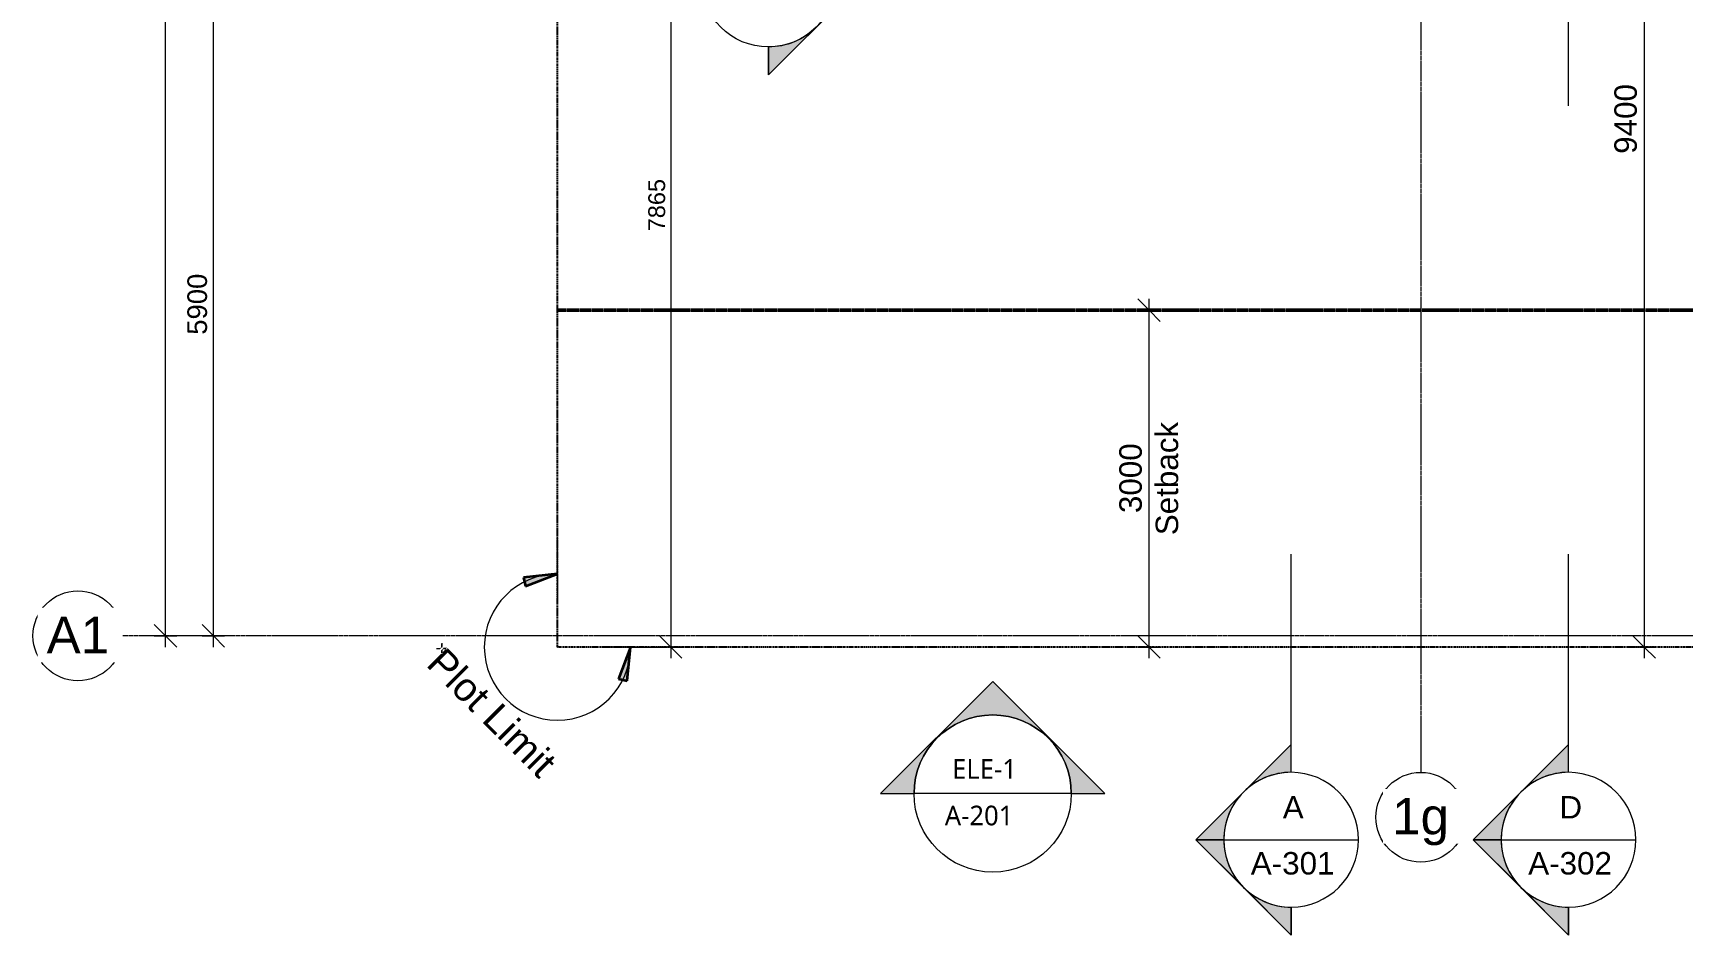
# Model space of a CAD drawing. Header units: millimetres. Extents: x -12746 to 1016489, y -409013 to 338495.
# Drawn here: x -11933 to 2758, y -20642 to -12610 of the extents above; entities that cross this region are included whole.
import ezdxf

# ---------------------------------------------------------------- set-up
doc = ezdxf.new("R2010")
doc.units = ezdxf.units.MM
for name, pattern in [('Dash dot2', [6, 3, -1.5, 0, -1.5]), ('Double dash', [55, 20, -5, 10, -5, 10, -5]), ('Grid Line', [22.225, 12.7, -3.175, 3.175, -3.175])]:
    doc.linetypes.add(name, pattern=pattern)
for name, color, linetype, lineweight in [('A-ANNO-DIMS', 211, 'Continuous', 9), ('A-ANNO-DIMS-100', 211, 'Continuous', 9), ('A-ANNO-NOTE', 131, 'Continuous', 9), ('A-DETL', 90, 'Continuous', 9), ('C-PROP-LINE', 91, 'Double dash', 25), ('G-ANNO-SYMB', 111, 'Continuous', 9), ('S-GRID', 1, 'Continuous', 9), ('S-GRID-IDEN', 1, 'Continuous', 9)]:
    doc.layers.add(name, color=color, linetype=linetype, lineweight=lineweight)
doc.styles.add('Arial', font='arial.ttf', dxfattribs={"height": 150})
doc.styles.add('Arial_1', font='arial.ttf', dxfattribs={"height": 325})
doc.styles.add('Arial_2', font='arial.ttf', dxfattribs={"height": 200})
doc.styles.add('Arial_3', font='arial.ttf', dxfattribs={"height": 250})
doc.styles.add('Arial_6', font='arial.ttf', dxfattribs={"height": 175})
doc.styles.add('Lucida Sans Unicode', font='l_10646.ttf', dxfattribs={"height": 175})
doc.dimstyles.new('100', dxfattribs={"dimscale": 304.8, "dimtxt": 153.03891, "dimasz": 0.656168, "dimexe": 0.328084, "dimexo": 0.0625, "dimgap": 0.016404, "dimtad": 1, "dimdec": 0, "dimzin": 0, "dimdsep": 46, "dimtxsty": 'Arial', "dimblk1": 'OBLIQUE', "dimblk2": 'OBLIQUE', "dimsah": 1, "dimcen": 0.09, "dimdle": 0.328084, "dimazin": 0, "dimtfac": 1, "dimtdec": 4, "dimtix": 1, "dimtmove": 0, "dimatfit": 3, "dimfxl": 0.328084, "dimfxlon": 1, "dimtvp": 1, "dimtolj": 1, "dimtzin": 0, "dimarcsym": 2})
doc.dimstyles.new('grid-dim', dxfattribs={"dimscale": 304.8, "dimtxt": 178.545395, "dimasz": 0.656168, "dimexe": 0.328084, "dimexo": 0.0625, "dimgap": 0.016404, "dimtad": 1, "dimdec": 0, "dimzin": 0, "dimdsep": 46, "dimtxsty": 'Arial_6', "dimblk1": 'OBLIQUE', "dimblk2": 'OBLIQUE', "dimsah": 1, "dimcen": 0.09, "dimdle": 0.328084, "dimazin": 0, "dimtfac": 1, "dimtdec": 4, "dimtix": 1, "dimtmove": 0, "dimatfit": 3, "dimfxl": 0.328084, "dimfxlon": 1, "dimtvp": 1, "dimtolj": 1, "dimtzin": 0, "dimarcsym": 2})
doc.dimstyles.new('Plot-limit-text', dxfattribs={"dimscale": 304.8, "dimtxt": 255.06485, "dimasz": 0.984252, "dimexe": 0.787402, "dimexo": 0.492126, "dimgap": 0.574147, "dimtad": 1, "dimdec": 0, "dimzin": 0, "dimdsep": 46, "dimtxsty": 'Arial_3', "dimsah": 1, "dimcen": 0.09, "dimazin": 0, "dimtfac": 1, "dimtdec": 4, "dimtix": 1, "dimtmove": 2, "dimatfit": 3, "dimfxl": 1, "dimtvp": 1, "dimtolj": 1, "dimtzin": 0, "dimarcsym": 2})
doc.dimstyles.new('Setback-dim', dxfattribs={"dimscale": 304.8, "dimtxt": 204.05188, "dimasz": 0.656168, "dimexe": 0.328084, "dimexo": 0.0625, "dimgap": 0.016404, "dimtad": 1, "dimdec": 0, "dimzin": 0, "dimdsep": 46, "dimtxsty": 'Arial_2', "dimblk1": 'OBLIQUE', "dimblk2": 'OBLIQUE', "dimsah": 1, "dimcen": 0.09, "dimdle": 0.328084, "dimazin": 0, "dimtfac": 1, "dimtdec": 4, "dimtix": 1, "dimtmove": 0, "dimatfit": 3, "dimfxl": 0.328084, "dimfxlon": 1, "dimtvp": 1, "dimtolj": 1, "dimtzin": 0, "dimarcsym": 2})

# ---------------------------------------------------------------- blocks, each defined once
blk = doc.blocks.new('Family - ___-757194-Roof SSL')
at = {"layer": 'C-PROP-LINE'}
for p, q in [((-7264, -18078), (-7264, 12922)), ((6736, -18078), (-7264, -18078))]:
    blk.add_line(p, q, dxfattribs=at)
blk = doc.blocks.new('Section - M_Section Head - Filled 2-312746-Roof SSL')
at = {"layer": 'G-ANNO-SYMB'}
h = blk.add_hatch(color=256, dxfattribs=at)
edge = h.paths.add_edge_path()
edge.add_line((-6, 8.49), (-6, 6))
edge.add_arc((-6, 0), 6, 90, 135)
edge.add_line((-10.24, 4.24), (-6, 8.49))
h = blk.add_hatch(color=256, dxfattribs=at)
edge = h.paths.add_edge_path()
edge.add_line((-6, 8.49), (-1.76, 4.24))
edge.add_arc((-6, 0), 6, 45, 90)
edge.add_line((-6, 6), (-6, 8.49))
h = blk.add_hatch(color=256, dxfattribs=at)
edge = h.paths.add_edge_path()
edge.add_line((-14.49, 0), (-10.24, 4.24))
edge.add_arc((-6, 0), 6, 135, 180)
edge.add_line((-12, 0), (-14.49, 0))
h = blk.add_hatch(color=256, dxfattribs=at)
edge = h.paths.add_edge_path()
edge.add_line((2.49, 0), (0, 0))
edge.add_arc((-6, 0), 6, 360, 405)
edge.add_line((-1.76, 4.24), (2.49, 0))
at = {"layer": 'G-ANNO-SYMB', "lineweight": 18}
for p, q in [((-6, 8.49), (-14.49, 0)), ((-6, 8.49), (-10.24, 4.24)), ((-6, 8.49), (2.49, 0)), ((-6, 6), (-6, 8.49)), ((-6, 8.49), (-6, 6)), ((-1.76, 4.24), (-6, 8.49)), ((-10.24, 4.24), (-14.49, 0)), ((2.49, 0), (-1.76, 4.24)), ((-14.49, 0), (-12, 0)), ((0, 0), (2.49, 0)), ((-12, 0), (-14.49, 0)), ((0, 0), (2.49, 0))]:
    blk.add_line(p, q, dxfattribs=at)
for start, end in [(360, 180), (90, 135), (45, 90), (135, 180), (360, 45), (180, 360)]:
    blk.add_arc((-6, 0), 6, start, end, dxfattribs=at)
blk = doc.blocks.new('ELEVATION-TAG-2D - Name___Area_Vol_Perim-514128-Roof SSL')
at = {"layer": 'A-ANNO-NOTE'}
h = blk.add_hatch(color=256, dxfattribs=at)
edge = h.paths.add_edge_path()
edge.add_line((0, -9.99), (-9.99, 0))
edge.add_line((-9.99, 0), (-7, 0))
edge.add_arc((0, 0), 7, 180, 360)
edge.add_line((7, 0), (9.99, 0))
edge.add_line((9.99, 0), (0, -9.99))
for p, q in [((-7, 0), (-9.99, 0)), ((-9.99, 0), (0, -9.99)), ((-7, 0), (7, 0)), ((0, -9.99), (9.99, 0)), ((9.99, 0), (7, 0))]:
    blk.add_line(p, q, dxfattribs=at)
blk.add_circle((0, 0), 7, dxfattribs=at)
blk.add_arc((0, 0), 7, 180, 360, dxfattribs=at)
blk = doc.blocks.new('DIMBLOCK3-Roof SSL')
at = {"layer": 'A-ANNO-DIMS-100', "transparency": 16777216}
for p, q in [((-6255, -10213), (-6355, -10113)), ((-6155, -10213), (-6355, -10213)), ((-6255, -10213), (-6255, -18178)), ((-6255, -10213), (-6155, -10313)), ((-6255, -10213), (-6155, -10213)), ((-6255, -18078), (-6355, -17978)), ((-6155, -18078), (-6355, -18078)), ((-6255, -18078), (-6155, -18178)), ((-6255, -18078), (-6155, -18078))]:
    blk.add_line(p, q, dxfattribs=at)
at = {"layer": 'A-ANNO-DIMS-100', "color": 0, "transparency": 16777216, "insert": (-6455, -14376), "char_height": 150, "width": 553.77, "attachment_point": 1, "rotation": 90, "line_spacing_factor": 0.941778, "style": 'Arial'}
blk.add_mtext('7865', dxfattribs=at)
blk = doc.blocks.new('_Oblique')
at = {"color": 0, "linetype": 'ByBlock', "lineweight": -2}
blk.add_line((-0.5, -0.5), (0.5, 0.5), dxfattribs=at)
blk = doc.blocks.new('Grid - 100-grid-312781-Roof SSL')
at = {"layer": 'S-GRID-IDEN'}
blk.add_circle((0, 0), 4, dxfattribs=at)
blk = doc.blocks.new('DIMBLOCK7-Roof SSL')
at = {"layer": 'A-ANNO-DIMS-100', "transparency": 16777216}
for p, q in [((-1996, -15078), (-2096, -14978)), ((-1996, -18178), (-1996, -14978)), ((-2096, -15078), (-1896, -15078)), ((-1996, -15078), (-2096, -15078)), ((-1996, -15078), (-1896, -15178)), ((-1996, -18078), (-2096, -17978)), ((-2096, -18078), (-1896, -18078)), ((-1996, -18078), (-2096, -18078)), ((-1996, -18078), (-1896, -18178))]:
    blk.add_line(p, q, dxfattribs=at)
at = {"layer": 'A-ANNO-DIMS-100', "color": 0, "transparency": 16777216, "char_height": 200, "attachment_point": 1, "rotation": 90, "line_spacing_factor": 0.941778, "style": 'Arial_2'}
for s, insert, width in [('Setback', (-1937, -17082), 1209.24), ('3000', (-2261, -16885), 738.35)]:
    blk.add_mtext(s, dxfattribs=dict(at, insert=insert, width=width))
blk = doc.blocks.new('DIMBLOCK8-Roof SSL')
at = {"layer": 'A-ANNO-DIMS-100', "lineweight": 35, "transparency": 16777216}
for points in [[(-7264, -17427), (-7565, -17458), (-7547, -17535)], [(-6613, -18078), (-6721, -18361), (-6644, -18379)]]:
    blk.add_hatch(color=256, dxfattribs=at).paths.add_polyline_path(points)
at = {"layer": 'A-ANNO-DIMS-100', "transparency": 16777216}
for p, q in [((-7264, -17427), (-7264, -17097)), ((-7264, -17427), (-7264, -17427)), ((-7264, -17427), (-7264, -17667)), ((-6613, -18078), (-6853, -18078)), ((-6613, -18078), (-6283, -18078))]:
    blk.add_line(p, q, dxfattribs=at)
at = {"layer": 'A-ANNO-DIMS-100', "lineweight": 35, "transparency": 16777216}
for p, q in [((-7264, -17427), (-7565, -17458)), ((-7565, -17458), (-7547, -17535)), ((-7547, -17535), (-7264, -17427)), ((-6613, -18078), (-6721, -18361)), ((-6644, -18379), (-6613, -18078)), ((-6721, -18361), (-6644, -18379))]:
    blk.add_line(p, q, dxfattribs=at)
at = {"layer": 'A-ANNO-DIMS-100', "transparency": 16777216}
blk.add_arc((-7264, -18078), 651, 90, 360, dxfattribs=at)
blk.add_arc((-7264, -18078), 651, 90, 360, dxfattribs=at)
at = {"layer": 'A-ANNO-DIMS-100', "color": 0, "transparency": 16777216, "insert": (-8266, -18064), "char_height": 250, "width": 1723.45, "attachment_point": 1, "rotation": 315, "line_spacing_factor": 0.941778, "style": 'Arial_3'}
blk.add_mtext('\u200c\u200dPlot Limit', dxfattribs=at)
blk = doc.blocks.new('DIMBLOCK23-Roof SSL')
at = {"layer": 'A-ANNO-DIMS-100', "transparency": 16777216}
for p, q in [((2412, -8678), (2312, -8578)), ((2412, -8578), (2412, -18178)), ((2512, -8678), (2312, -8678)), ((2412, -8678), (2512, -8778)), ((2412, -8678), (2512, -8678)), ((2412, -18078), (2312, -17978)), ((2512, -18078), (2312, -18078)), ((2412, -18078), (2512, -18178)), ((2412, -18078), (2512, -18078))]:
    blk.add_line(p, q, dxfattribs=at)
at = {"layer": 'A-ANNO-DIMS-100', "color": 0, "transparency": 16777216, "insert": (2147, -13686), "char_height": 200, "width": 738.35, "attachment_point": 1, "rotation": 90, "line_spacing_factor": 0.941778, "style": 'Arial_2'}
blk.add_mtext('9400', dxfattribs=at)
blk = doc.blocks.new('DIMBLOCK26-Roof SSL')
at = {"layer": 'A-ANNO-DIMS-100', "transparency": 16777216}
for p, q in [((-10327, -12078), (-10427, -11978)), ((-10427, -12078), (-10227, -12078)), ((-10327, -12078), (-10427, -12078)), ((-10327, -18078), (-10327, -12078)), ((-10327, -12078), (-10227, -12178)), ((-10327, -17978), (-10427, -17878)), ((-10427, -17978), (-10227, -17978)), ((-10327, -17978), (-10427, -17978)), ((-10327, -17978), (-10227, -18078))]:
    blk.add_line(p, q, dxfattribs=at)
at = {"layer": 'A-ANNO-DIMS-100', "color": 0, "transparency": 16777216, "insert": (-10559, -15297), "char_height": 175, "width": 646.06, "attachment_point": 1, "rotation": 90, "line_spacing_factor": 0.941778, "style": 'Arial_6'}
blk.add_mtext('5900', dxfattribs=at)
blk = doc.blocks.new('DIMBLOCK37-Roof SSL')
at = {"layer": 'A-ANNO-DIMS-100', "transparency": 16777216}
for p, q in [((-10754, 6912), (-10854, 7012)), ((-10854, 6912), (-10654, 6912)), ((-10754, 6912), (-10854, 6912)), ((-10754, -18078), (-10754, 7012)), ((-10754, 6912), (-10654, 6812)), ((-10754, -17978), (-10854, -17878)), ((-10854, -17978), (-10654, -17978)), ((-10754, -17978), (-10854, -17978)), ((-10754, -17978), (-10654, -18078))]:
    blk.add_line(p, q, dxfattribs=at)
at = {"layer": 'A-ANNO-DIMS-100', "color": 0, "transparency": 16777216, "insert": (-10986, -5869), "char_height": 175, "width": 807.57, "attachment_point": 1, "rotation": 90, "line_spacing_factor": 0.941778, "style": 'Arial_6'}
blk.add_mtext('24890', dxfattribs=at)

msp = doc.modelspace()

# ---------------------------------------------------------------- linework, layer by layer
at = {"layer": 'A-DETL', "linetype": 'Dash dot2', "lineweight": 50}
msp.add_line((-7263.9, -15077.8), (3736.1, -15077.8), dxfattribs=at)
at = {"layer": 'G-ANNO-SYMB'}
for p, q in [((1739.4, -13259), (1739.4, -11294)), ((-730.8, -19193.3), (-730.8, -17251.9)), ((1739.4, -19193.3), (1739.4, -17251.9))]:
    msp.add_line(p, q, dxfattribs=at)
at = {"layer": 'G-ANNO-SYMB', "lineweight": 18}
for p, q in [((-1330.8, -19793.3), (-130.8, -19793.3)), ((1139.4, -19793.3), (2339.4, -19793.3))]:
    msp.add_line(p, q, dxfattribs=at)
at = {"layer": 'S-GRID', "linetype": 'Grid Line'}
msp.add_line((423.6, -10487.8), (423.6, -19193.6), dxfattribs=at)

# ---------------------------------------------------------------- block references
at = {"layer": 'A-ANNO-NOTE', "xscale": 100, "yscale": 100, "zscale": 100, "rotation": 180}
msp.add_blockref('ELEVATION-TAG-2D - Name___Area_Vol_Perim-514128-Roof SSL', (-3388.4, -19382.3), dxfattribs=at)
at = {"layer": 'C-PROP-LINE'}
msp.add_blockref('Family - ___-757194-Roof SSL', (0, 0), dxfattribs=at)
at = {"layer": 'G-ANNO-SYMB', "lineweight": 18, "extrusion": (0, 0, -1), "xscale": 99.99999999999993, "yscale": 99.99999999999993, "zscale": 99.99999999999993, "rotation": 90.00000000000053}
msp.add_blockref('Section - M_Section Head - Filled 2-312746-Roof SSL', (5385.1, -11534.7), dxfattribs=at)
at = {"layer": 'G-ANNO-SYMB', "lineweight": 18, "xscale": 99.99999999999993, "yscale": 99.99999999999993, "zscale": 99.99999999999993, "rotation": 90}
msp.add_blockref('Section - M_Section Head - Filled 2-312746-Roof SSL', (-730.8, -19193.3), dxfattribs=at)
at = {"layer": 'S-GRID-IDEN', "xscale": 99.99999999999993, "yscale": 99.99999999999993, "zscale": 99.99999999999993}
for p, rotation in [((-11533.4, -17977.8), 89.9999999999998), ((423.6, -19593.6), 180)]:
    msp.add_blockref('Grid - 100-grid-312781-Roof SSL', p, dxfattribs=dict(at, rotation=rotation))

# ---------------------------------------------------------------- texts
at = {"layer": 'A-ANNO-NOTE', "char_height": 175, "attachment_point": 1, "style": 'Lucida Sans Unicode'}
for s, insert, width in [('ELE-1', (-3749.5, -19076), 833.755), ('A-201', (-3814.5, -19490.3), 929.957)]:
    msp.add_mtext(s, dxfattribs=dict(at, insert=insert, width=width))
at = {"layer": 'G-ANNO-SYMB', "char_height": 200, "attachment_point": 1, "style": 'Arial_2'}
for s, insert, width in [('A', (-805.6, -19404.4), 232.489), ('D', (1658.2, -19404.4), 248.523), ('A-301', (-1090.1, -19903.3), 921.941), ('A-302', (1380.2, -19903.3), 921.941)]:
    msp.add_mtext(s, dxfattribs=dict(at, insert=insert, width=width))

# ---------------------------------------------------------------- dimensions: what is measured, and where the dimension line sits
at = {"layer": 'A-ANNO-DIMS'}
for base, p1, p2, dimstyle, override, picture, middle in [((2411.6, -18077.8), (2511.6, -8678.1), (2511.6, -18077.8), 'Setback-dim', {"dimpost": '<>', "dimfxl": 9399.715635}, 'DIMBLOCK23-Roof SSL', (2304.5, -13378)), ((-6255.5, -18077.8), (-6155.5, -10212.8), (-6155.5, -18077.8), '100', {"dimpost": '<>', "dimfxl": 7864.999246}, 'DIMBLOCK3-Roof SSL', (-6337.1, -14145.3)), ((-10326.8, -12077.9), (-10426.8, -17977.8), (-10426.8, -12077.9), 'grid-dim', {"dimpost": '<>', "dimfxl": 5899.960706}, 'DIMBLOCK26-Roof SSL', (-10421.1, -15027.8))]:
    dim = msp.add_linear_dim(base=base, p1=p1, p2=p2, angle=90, dimstyle=dimstyle, override=override, dxfattribs=at)
    dim.commit()
    dim.dimension.update_dxf_attribs({"geometry": picture, "text_midpoint": middle})
dim = msp.add_linear_dim(base=(-1996.5, -15077.8), p1=(-2096.5, -18077.8), p2=(-2096.5, -15077.8), angle=90, text='<>\\XSetback', dimstyle='Setback-dim', override={"dimpost": '<>', "dimfxl": 3000}, dxfattribs=at)
dim.commit()
dim.dimension.update_dxf_attribs({"geometry": 'DIMBLOCK7-Roof SSL', "text_midpoint": (-1996.5, -16577.8)})
dim = msp.add_angular_dim_3p(base=(-7914.7, -18077.8), center=(-7263.9, -18077.8), p1=(-7263.9, -16947), p2=(-6133, -18077.8), text='\u200c\u200dPlot Limit', dimstyle='Plot-limit-text', override={"dimpost": '<>', "dimfxl": 1599.287188}, dxfattribs=at)
dim.commit()
dim.dimension.update_dxf_attribs({"geometry": 'DIMBLOCK8-Roof SSL', "text_midpoint": (-7774.2, -18791.2), "dimtype": 165, "text_rotation": 315})

# ---------------------------------------------------------------- next in the draw order: texts
at = {"layer": 'S-GRID-IDEN', "char_height": 325, "attachment_point": 1, "style": 'Arial_1', "bg_fill": 3, "box_fill_scale": 1.25, "bg_fill_color": 256, "bg_fill_true_color": 13158600, "bg_fill_transparency": 0}
for s, insert, width in [('A1', (-11811.8, -17808.6), 673.417), ('1g', (169.3, -19421.6), 609.282)]:
    msp.add_mtext(s, dxfattribs=dict(at, insert=insert, width=width))

# ---------------------------------------------------------------- next in the draw order: linework, layer by layer
at = {"layer": 'S-GRID', "linetype": 'Grid Line'}
msp.add_line((7895.6, -17977.8), (-11133.4, -17977.8), dxfattribs=at)

# ---------------------------------------------------------------- next in the draw order: block references
at = {"layer": 'G-ANNO-SYMB', "lineweight": 18, "xscale": 99.99999999999993, "yscale": 99.99999999999993, "zscale": 99.99999999999993, "rotation": 90}
msp.add_blockref('Section - M_Section Head - Filled 2-312746-Roof SSL', (1739.4, -19193.3), dxfattribs=at)

# ---------------------------------------------------------------- next in the draw order: dimensions: what is measured, and where the dimension line sits
at = {"layer": 'A-ANNO-DIMS'}
dim = msp.add_linear_dim(base=(-10754.2, 6912.2), p1=(-10854.2, -17977.8), p2=(-10854.2, 6912.2), angle=90, dimstyle='grid-dim', override={"dimpost": '<>', "dimfxl": 24889.999246}, dxfattribs=at)
dim.commit()
dim.dimension.update_dxf_attribs({"geometry": 'DIMBLOCK37-Roof SSL', "text_midpoint": (-10848.5, -5532.8)})

doc.saveas('drawing.dxf')
